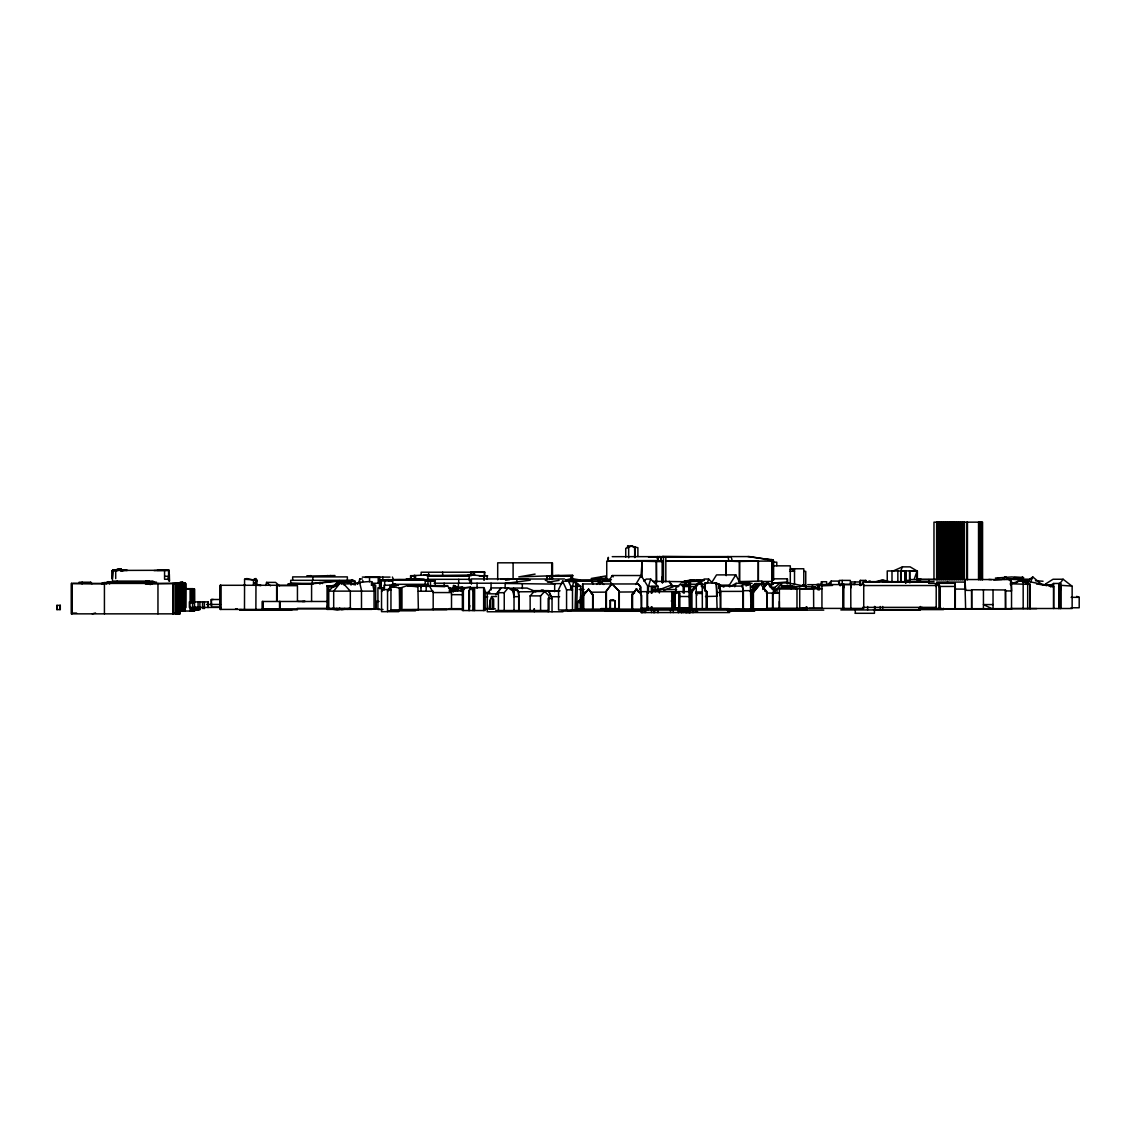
<?xml version="1.0" encoding="UTF-8"?>
<svg xmlns="http://www.w3.org/2000/svg" width="1136" height="1136" viewBox="0 0 1136 1136"><rect width="100%" height="100%" fill="white"/><g stroke="black" fill="none" stroke-linecap="round" stroke-linejoin="round"><path stroke-width="1.5" d="M327.026 585.991L334.367 586.645L332.933 586.517L333.018 585.452L336.185 585.58M1058.866 608.513L1058.866 584.926L1063.126 579.246L1072.143 586.275L1072.143 608.513L1010.628 608.513M169.25 578.224L169.292 574.149L169.548 581.007M484.177 576.563L484.149 579.942L484.177 576.08L469.182 574.646L469.182 580.638M398.466 585.537L397.543 585.026C392.346 584.486 398.594 586.843 395.129 583.833L393.951 583.833L393.951 585.253M850.765 587.979L850.836 584.571M843.707 587.908L843.778 584.486M164.848 576.279L168.341 576.279L168.227 579.261L164.564 579.261L164.564 570.4M704.647 590.89L704.987 583.009L716.376 583.009L717.114 596.23L705.47 596.514M771.841 561.07L771.884 559.977L747.914 556.555M688.785 592.154L689.225 582.669L690.347 582.669L690.787 608.853M770.535 561.056L770.591 559.863L749.519 556.583L612.247 556.668M690.106 587.411L690.347 582.669M819.226 589.669L819.482 584.557L819.482 589.669M742.262 587.127L742.39 584.699L750.314 584.699L751.095 608.853L750.896 605.332M470.829 572.203L470.645 575.867L470.829 572.175M720.025 595.747L719.131 584.202L716.291 584.202L717.114 608.853M673.96 591.629L673.662 607.788L689.41 607.788L689.126 591.629L673.96 591.629L674.23 596.428M716.291 584.259L716.376 583.009M758.337 561.113L758.323 580.936L758.337 561.113L739.437 561.44L739.437 580.936M641.286 609.137L640.889 587.028L638.219 583.961L582.64 583.961L582.157 597.167M640.974 576.818L642.096 561.468L636.657 560.559M483.936 576.335L484.035 579.942L484.177 576.08M638.219 583.961L640.406 586.886L640.15 590.152L640.136 588.263M463.36 591.146L463.63 587.61L462.38 591.146L462.38 610.543L485.171 610.543L485.171 591.146L484.234 588.008L483.652 591.146M572.189 578.394L572.43 575.441L555.035 575.441M179.346 613.852L179.346 583.407L149.696 583.819M608.271 558.273L608.03 561.369M773.147 561.283L773.247 560.091L771.514 559.494L764.485 559.423M645.702 609.237L645.418 612.56L645.418 609.237M719.131 584.202L720.338 586.716M181.192 610.671L181.192 583.719L180.013 583.506L180.212 582.115L179.871 583.677M1010.444 584.756L1010.912 579.53L909.851 579.573M112.407 578.622L113.032 572.146M146.217 582.072L146.047 583.819L146.047 581.107M81.991 583.478L82.133 582.072L82.275 583.478M181.76 583.45L181.902 582.115L181.859 610.671L181.902 583.45M427.448 575.881L428.4 575.895L428.627 573.723L428.854 575.938L468.543 575.427M964.634 582.64L964.961 579.53L965.643 590.337L971.663 590.422L971.663 609.194L971.607 589.74L1005.488 589.967L1005.545 609.194L1005.488 589.967M628.677 557.79L628.677 547.183L627.47 547.481L627.654 545.692L634.996 546.799L634.996 557.18M787.035 583.79L787.376 578.82L772.168 578.82M719.273 586.091L719.273 588.476L719.273 586.091L742.333 586.091L743.37 591.373L743.37 608.853M327.708 604.423L327.083 609.379L327.083 585.991M109.695 583.748L109.596 582.853L109.695 583.634M831.211 581.092L830.728 584.884L827.434 584.941L831.211 581.092L838.183 581.092L840.186 585.849M936.362 584.983L936.746 582.072L964.904 582.072L965.643 609.194M184.884 607.575L185.977 607.575L185.977 583.805L182.072 582.299M106.614 583.748C107.636 582.044 102.212 582.157 102.794 583.748L91.931 583.734L90.681 582.228L79.08 582.228M727.849 557.08L663.012 556.47L660.257 557.251L661.422 560.687M517.59 590.45L512.691 589.953L514.026 596.67L518.996 596.641L518.996 610.501M469.835 605.63L468.827 610.543L468.827 590.89L470.659 587.426L472.86 590.89M1052.263 585.068L1039.809 584.543M362.441 582.015L362.881 580.496M662.984 556.583L660.215 557.18M154.013 570.599L168.582 570.386L168.582 580.567M569.221 581.575L573.694 581.632L575.796 583.393L575.072 610.004M265.781 585.48L266.577 582.385L275.565 582.385L279.555 585.821M573.694 581.632L572.487 586.346L572.487 610.004M779.381 588.391L796.989 588.391L779.381 588.391L779.381 608.257L779.324 601.498M575.796 583.393L577.4 583.45L576.619 610.004M490.255 600.177L489.659 608.839L495.367 608.839M643.871 581.234L646.185 579.076L650.687 579.076L648.457 586.361L648.457 593.106M707.259 583.379L708.623 579.019L704.15 579.019L700.77 582.129M862.65 583.322L863.062 582.058L928.936 582.058M914.168 579.374L917.107 571.01L910.135 566.864L902.438 566.864L893.095 571.01M470.659 587.426L469.409 590.89L469.409 610.543M489.943 602.79L488.991 608.768L492.839 608.768M734.793 586.801L736.142 583.322L752.089 583.322M496.46 596.528L491.604 596.528L490.255 599.936L490.255 608.839M900.706 571.01L902.438 566.864M1028.463 582.172L1029.699 579.246L1032.78 576.946L1041.698 584.415M1030.707 581.746L1032.78 576.946M791.167 588.789L792.516 585.693L796.279 588.988M387.546 591.7L388.484 589.57L383.073 589.556L381.54 591.7M548.546 590.933L560.076 590.819M1049.408 586.375L1049.934 585.225L1042.379 585.068M675.537 604.963L674.23 607.788L674.23 594.625L677.397 592.353L674.23 594.625M562.576 581.178L566.566 589.769L572.487 589.896L568.426 581.178L562.576 581.178L558.571 589.541L558.571 610.004L823.785 610.131M1004.054 579.516L1005.474 576.705L1013.056 583.265M652.717 581.305L684.057 581.703L687.039 585.083M702.772 585.04L700.926 581.277L684.057 581.703M455.096 585.892L453.25 585.935L453.363 592.012M936.206 586.701L937.953 583.577L936.902 583.535L935.567 585.636M656.835 557.251L658.085 560.573L636.657 560.659L638.73 560.928M424.296 585.892L415.265 585.878L430.686 585.977L420.973 585.651L420.973 590.862M635.734 584.472L641.102 575.526L647.563 585.878L647.563 610.004M609.365 580.226L612.219 575.526L641.102 575.526M195.704 607.249L194.654 608.115L198.175 607.831M711.789 582.47L716.546 574.887L735.801 574.887L740.274 583.634M729.369 586.758L729.369 585.111L735.801 574.887M337.25 582.271C349.263 586.63 360.467 580.865 372.168 581.703L374.056 591.132L328.758 591.132L337.264 582.243L335.532 585.821A103.248 6.177 -49.6 0 0 336.313 585.949M358.735 582.285L359.487 580.34A8.108 5.68 -47.9 0 1 359.7 578.962L362.327 578.962M487.216 593.773L491.448 587.937L500.933 587.937L496.673 593.887L487.216 593.773L487.216 611.764L562.959 611.764M606.397 609.137L606.397 591.132L611.963 583.62L619.29 591.288L619.29 609.137M606.099 609.137L606.099 591.203L611.963 583.62M641.655 612.56L641.684 595.434L636.657 588.888L631.843 594.568L631.843 609.137M632.567 609.137L632.567 594.384L636.657 588.888M762.767 589.456L768.021 582.456L773.375 589.371L773.375 594.355M253.513 580.326L254.762 578.693L256.054 580.326L253.442 580.326L254.734 578.693L255.983 580.326L255.884 609.421M768.021 582.456L766.956 582.456L763.704 586.716L766.956 583.975M688.132 608.853L767.07 608.853L767.07 592.112L760.339 583.847L752.813 592.509L752.813 608.853M350.314 608.924L350.314 591.132L341.411 581.391L333.686 591.132L333.686 608.924M753.409 608.853L753.409 592.509L760.339 583.847M753.85 591.203L753.409 592.509M593.162 609.137L593.162 594.909L588.746 589.201L583.265 595.349L585.778 592.254L583.265 592.268L582.64 583.961M775.107 591.316L779.665 585.693L792.516 585.693M504.242 610.501L504.242 592.665L508.175 587.837L514.026 591.728L514.026 610.501M583.265 595.349L588.746 589.201M691.952 608.853L691.952 591.998L699.464 582.91L706.947 591.7L706.947 608.853M148.944 581.973L150.989 582.214L149.427 581.802M751.762 587.142L754.801 583.577L766.417 583.577M394.504 586.545L390.983 586.545L387.546 590.109L387.546 611.651M148.376 582.086L149.81 582.2C144.258 582.882 152.465 580.212 153.502 582.271M530.143 610.501L530.143 595.903L534.133 591.473L544.726 591.473L548.986 595.846L548.986 610.501L495.807 610.501M540.58 610.501L540.58 595.903L544.726 591.473M1026.362 580.113L1024.459 582.143L1028.236 582.143L1026.362 580.113L1019.446 580.113L1015.414 583.123M106.798 583.421L108.531 581.646L113.217 583.009M512.35 589.556L513.614 588.221L507.934 588.221M599.552 584.401L601.569 582.285L603.827 584.529M341.411 581.391L336.639 585.58M596.727 584.415L598.771 582.285L601.569 582.285M120.572 570.726L123.81 570.428M504.242 592.665L498.406 592.751L495.807 594.81L501.246 587.837L508.175 587.837M357.599 584.089L359.913 581.746M327.651 575.526L326.983 576.193L330.945 575.526M654.194 556.896L651.908 557.094M549.568 579.601L549.952 575.824L518.783 576.903L535.084 574.106M581.121 599.297L576.747 602.691L576.747 609.137L642.507 609.137M759.075 583.975L757.471 583.961L750.058 591.203L751.634 591.203L759.402 584.287M106.5 583.563L108.531 581.646M546.53 576.449L549.568 576.193M770.975 587.298L775.107 587.34L779.736 583.109L784.039 587.213M774.184 583.109L769.597 586.673L769.952 584.06L773.389 584.06M576.747 602.691L580.553 599.325M1002.847 578.48L1005.474 576.705M658.056 590.635L659.377 589.527L676.602 589.527M705.598 584.245L680.237 584.245L675.821 587.88L675.821 592.907M388.853 579.587L380.858 579.956L380.858 588.704M746.054 585.949L750.413 583.563M751.762 586.162L756.448 583.563M634.655 592.807L631.843 594.568L632.567 594.384M1053.64 583.464L1053.612 608.513L1053.612 586.645L1050.544 586.63L1050.544 585.31L1053.64 583.464L1060.697 583.464L1060.697 608.513L1060.697 585.367L1058.993 585.225M390.954 609.847L418.375 609.847L417.892 586.63L407.341 585.565L399.545 588.306L399.545 609.847M945.592 583.322L947.523 582.172L949.611 583.322M120.672 570.698L127.601 570.4M183.734 603.543L181.575 608.697L178.111 608.768M311.037 575.597L306.72 576.122L334.992 575.54M729.979 586.616L736.142 583.322M399.545 588.306L399.886 609.847M598.516 579.715L597.721 579.715M598.842 579.701L597.721 579.857L605.36 578.522M255.983 585.352L256.665 585.04L254.791 582.697M656.083 557.251L657.687 556.512M657.318 557.251L659.789 556.512L661.422 558.926M781.582 586.659L799.19 586.659L803.819 585.04L806.347 586.957M803.819 585.04L799.19 586.517M346.991 581.107L352.217 579.687L355.099 581.249L355.099 585.097M632.425 545.692L625.737 548.404L625.737 557.066M459.995 590.464L462.963 589.3M663.935 590.294L675.537 585.778L678.788 586.474L669.473 585.778L656.622 590.791L658.056 590.791M611.736 583.62L619.29 591.288M906.5 580.34L909.851 580.382M916.965 579.317L921.282 579.388L918.541 580.027M739.593 583.393L745.159 582.001L749.788 583.194M390.954 610.813L390.954 586.219L392.8 585.565M565.799 579.985L580.382 580.056L571.749 578.508L565.799 579.985L565.799 581.263M740.97 583.393L743.342 582.569M426.185 586.645L429.209 585.622L447.541 585.622L451.517 592.566L451.517 609.208M447.541 585.622L444.517 586.645L420.561 585.935M1020.852 580.766L1010.444 583.79L1030.21 584.373L1030.21 608.598M610.188 609.137L610.188 600.461L613.057 599.638M244.481 609.421L244.581 579.261L246.867 578.565L253.442 579.985M312.286 580.311L312.286 584.117L290.702 583.364L312.286 583.364L339.607 580.638L351.209 583.237L351.209 584.117M874.18 582.228L881.749 580.084L889.516 582.243M875.586 582.299L883.425 580.084L891.533 582.342M435.4 586.204L434.818 580.169L425.262 581.064L425.262 584.316M842.784 584.628L843.835 584.33L843.778 608.427M434.818 580.169L425.262 581.064M567.389 579.701L566.395 579.985L611.438 579.715M843.778 584.33L839.362 584.571L839.362 580.397L850.324 580.397L850.339 584.571L842.23 584.628L842.23 580.397M995.406 578.068L1011.707 576.96L1023.721 577.77L1022.272 577.003L1022.911 577.514L1014.093 577.514M997.55 578.167L998.572 577.897M92.257 613.852L95.523 612.971M147.382 582.186L152.948 581.092L153.843 582.214M146.984 582.186L149.796 581.589M660.257 561.127L662.657 560.73L662.657 582.456M684.241 581.419L694.195 580.027M291.412 583.095L288.203 584.117M422.535 579.829L423.572 579.601L420.434 579.587M741.907 582.569L743.725 582.001M112.407 570.513L118.116 569.321L122.347 570.769L121.055 568.98L112.109 570.684L112.109 578.622M684.241 581.305L691 579.9M681.344 582.243L692.946 579.9L704.419 580.354M151.301 582.072L152.394 582.115M121.055 568.98L112.109 570.684M464.439 589.101L462.508 587.198L457.723 587.994M327.736 609.379L327.736 586.034L333.615 586.531L327.083 586.233L330.448 585.693M606.596 578.338L591.203 578.48L606.283 575.895L605.857 578.48M349.547 608.371L341.695 609.776L339.494 608.058M883.425 581.959L887.77 581.348L882.984 582.2M686.101 582.299L699.307 579.971L703.61 580.723M414.129 578.792L414.754 575.441C417.281 579.857 408.676 580.808 411.459 575.881L413.859 575.711L410.565 575.654L410.565 579.048L405.964 579.317L414.754 578.749M691.071 592.14L691.952 591.998M690.787 592.197L689.879 592.353L698.072 582.91L699.464 582.91M567.787 611.097L571.138 610.529M1007.135 579.104L1023.522 579.956M428.641 580.169L430.473 581.334L435.4 580.539M101.956 583.634L105.605 583.08L101.53 583.464M547.509 582.157L559.082 580.425M677.127 592.353L679.64 593.574L679.64 607.788M114.125 582.072L112.933 582.186M113.43 582.214L114.509 582.072M505.151 588.121L505.151 583.45L530.214 580.212M106.443 583.208L102.268 583.606M291.611 583.648L288.203 583.805L311.576 583.805L341.34 580.894L341.34 584.117M480.372 575.81L484.461 576.563M148.063 581.916L149.64 582.243M194.114 608.697C201.058 607.604 201.058 610.927 194.114 609.72M610.188 600.461L615.116 600.859L615.116 609.137M853.846 584.444L854.712 584.373L854.712 581.959M105.989 583.308L102.339 583.592L106.372 583.308M772.267 583.137L787.035 581.973M424.055 574.958L428.4 574.887L428.4 575.895M175.327 583.577L178.309 583.393L178.309 613.852L178.508 583.407L178.664 613.852M174.83 583.606L175.853 583.577M555.575 575.725L559.182 575.498M410.565 579.048L411.459 578.991M213.256 599.481L211.296 599.581L211.296 605.687M101.53 583.577L105.989 583.393M414.129 575.554L428.4 574.887M993.716 579.971L1002.122 579.488M468.359 575.427L469.012 574.66M1043.047 581.234L1035.45 580.752M302.46 601.526L305.186 601.398L297.859 601.398M382.136 579.914L399.332 579.545A147.552 21.953 5.9 0 0 409.784 579.573M603.003 579.928L610.344 579.701L605.034 578.522M571.578 579.9L578.465 579.701M647.974 586.361L658.056 586.346L658.056 591.416M178.111 607.746L181.575 607.675L183.734 602.534L184.785 608.243M332.678 609.251L341.453 609.279L337.335 609.961L332.678 609.251L332.678 608.229M530.143 595.875L540.58 595.903M409.698 579.545L413.021 579.573M683.233 592.907L683.233 585.168L689.382 585.097L690.319 586.559L690.319 591.501M717.114 592.509L720.224 592.467L720.224 608.853M719.301 585.196L729.369 585.111M839.362 584.571L842.23 584.557M581.291 602.591L577.727 602.62L577.727 609.137M456.061 589.797L455.096 589.797M534.133 591.473L536.093 591.686L527.019 588.065L513.543 588.065L518.712 591.799L533.92 591.7M606.099 592.126L590.592 592.225L591.97 594.327M633.789 591.941L619.134 592.041M641.286 591.899L638.389 591.913L636.061 588.888M579.09 589.499L584.103 589.47M449.047 590.99L452.98 590.961L449.686 587.511M181.235 583.79L180.596 583.45M353.75 584.614L351.052 583.634L355.099 583.62M741.907 582.399L743.342 582.385M656.665 589.456L661.677 589.442M244.581 579.261L252.916 579.871M180.397 583.776L181.064 582.115L182.001 583.677L181.348 610.671M955.305 586.432L954.907 583.322L939.089 583.322L939.614 586.46L955.305 586.432L955.305 609.194M719.471 586.772L720.835 591.416L743.37 591.373M689.225 582.669L689.651 591.984L690.787 591.984M193.347 608.74L198.246 608.74M193.347 609.762L199.879 609.748M648.415 556.896L731.229 556.796M770.989 559.977L773.162 559.977L773.602 561.113L773.602 580.184M660.215 560.687L662.657 560.73M661.422 560.886L608.058 560.928L608.314 557.322L608.456 558.571M758.365 560.786L732.152 560.786L731.541 558.103M642.096 561.113L606.738 561.113L606.738 580.013M665.668 561.056L772.267 561.113L772.267 583.464M665.824 561.269L726.103 561.085L726.188 575.696L726.089 561.014L739.564 561.553L739.564 581.007M638.73 561.113L661.578 561.624M773.162 562.178L776.783 562.178L776.783 565.7M551.713 563.058L552.508 563.058L552.508 578.962M772.821 565.842L790.287 565.842L790.287 584.728M790.954 568.767L803.777 568.767L803.777 586.559M790.102 569.335L793.354 569.335L793.354 571.28M157.222 570.4L169.193 570.386M112.45 580.482L112.45 570.428L169.25 570.286L169.25 581.32M904.781 571.01L887.244 570.939L887.244 581.49M910.064 571.01L917.107 571.01M789.619 571.28L794.518 571.28M803.777 571.365L805.751 571.365L805.751 586.559M471.241 572.104L484.745 572.104L484.745 575.867M484.745 572.203L421.158 572.217L421.158 574.646M427.874 575.398L469.182 575.398M550.676 575.498L555.845 575.725M572.956 575.427L558.472 575.838M427.065 575.867L468.898 575.867M479.165 575.867L487.699 575.867M551.528 576.25L571.451 576.25M362.327 577.102L390.017 577.102M365.196 577.4L377.351 577.415M527.786 578.934L471.397 578.934L471.397 584.174M427.363 579.317L470.119 579.317L470.119 582.768M917.164 579.374L937.64 579.374M1063.126 579.246L1053.044 579.246L1045.39 584.074L1045.858 584.699M393.482 579.63L427.022 579.63M253.513 579.857C255.927 579.956 255.614 576.066 256.921 580.993L256.424 580.07L253.513 579.857L253.442 585.352M352.217 579.687L351.052 581.249L351.052 585.097M257.02 585.267L256.85 580.113L256.054 580.113L256.054 585.31L254.791 582.825M380.858 580.042L379.509 580.042L379.509 588.704M866.044 580.411L860.094 580.411L860.094 585.409M113.415 581.107L149.767 581.107L149.767 582.299M381.171 580.95L392.786 580.95L392.786 585.977M150.293 582.129L148.078 581.334L150.96 582.413M355.099 581.249L348.34 581.149M763.449 584.685L761.858 581.533L771.23 581.433L773.076 583.251M869.551 581.646L879.165 581.646M886.506 581.646L934.019 581.646M865.476 581.959L879.363 581.859M887.372 581.859L891.888 581.859M106.656 582.086L146.359 582.2M148.986 582.172L156.541 582.172M434.094 583.208L514.935 583.208M772.707 583.18L779.736 583.109M185.409 583.435L71.341 583.407L71.341 613.852L180.198 613.852L180.198 608.782M358.195 583.265L359.7 583.265M371.287 583.265L380.205 583.265M714.374 583.279L717.015 583.279L723.845 587.113M73.073 583.535L91.931 583.748L90.681 582.228M145.039 583.577L152.536 583.606M173.978 583.506L184.217 583.492L184.046 610.671M351.067 583.634L357.599 583.634M545.28 580.212L553.502 583.634L561.908 583.634M928.879 583.336L934.914 583.336L936.206 585.523L936.206 609.194M1060.683 583.478L1058.993 583.478L1058.993 608.513L1060.683 585.324L1071.944 586.062M312.712 583.237L312.712 584.117L290.702 584.117L290.702 580.311L349.064 580.311L349.064 582.896L339.607 580.638M505.151 583.45L554.666 584.117L554.666 591.671M780.276 584.06C783.584 579.53 817.693 590.493 802.712 585.04M1036.543 584.074L1039.809 584.074M392.076 584.316L427.974 584.316M850.736 584.373L854.712 584.373M1020.1 580.766L1030.21 584.373M816.33 584.543L842.784 584.557L842.784 608.427M371.273 584.884L374.667 584.884M807.71 584.685L822.208 584.685L817.451 584.543M291.043 585.267L220.086 585.296L220.086 609.421L278.505 609.421M371.472 585.21L375.661 585.21L375.661 608.924L262.203 608.797L262.217 601.484L327.935 601.484M243.445 585.395L245.277 585.395M276.644 585.665L297.447 585.665L297.447 601.171M936.206 585.523L863.729 585.551L863.062 582.058M333.899 586.531L327.736 586.034M570.826 586.346L580.666 586.346L580.581 609.137M417.892 586.63L407.526 586.034M683.233 585.168L684.241 586.559L696.226 586.531M701.352 586.517L704.774 586.517M939.089 586.701L940.012 586.701L940.012 609.194M799.19 586.659L800.951 586.659M462.508 587.198L455.437 587.482M750.584 587.198L755.667 587.198M812.41 587.241L815.605 587.241M454.982 587.326L457.723 587.482L457.723 590.535L458.319 587.994M384.692 587.823L377.919 587.823L377.919 609.478L383.002 609.464M185.921 588.675L192.907 588.675L192.907 602.577M449.955 588.519L453.491 588.519M184.955 588.874L194.455 588.831L194.455 602.577M821.939 588.803L777.038 588.718L777.038 593.049M185.225 589.03L191.629 589.03M191.927 589.03L192.098 602.577M192.609 589.03L192.325 602.577M192.907 589.03L193.177 602.577M193.589 589.03L193.404 602.577M194.455 589.03L194.568 611.04L179.247 611.04M541.29 590.081L543.292 590.081M387.546 590.109L390.954 590.109M652.263 590.294L659.462 590.294M534.374 590.649L548.546 590.649L552.039 598.544L552.039 611.764M449.586 590.834L463.147 590.848L460.989 590.834M418.375 591.231L433.185 591.231L433.185 609.705M532.046 591.189L559.168 591.189M764.869 591.203L766.502 591.203L766.502 592.509M513.046 591.728L514.026 591.728M640.15 591.657L672.455 591.657L672.455 608.2M696.24 591.984L702.261 591.984L702.332 593.475L696.396 593.432L696.24 591.984L696.879 595.349M484.547 592.452L489.786 592.452M451.517 592.566L433.185 592.566L429.209 585.622M766.36 593.049L779.381 593.049M484.461 596.883L487.841 596.869M559.622 596.727L551.287 596.727L548.589 590.819M582.74 609.137L582.74 596.883L580.439 596.883L580.439 609.137M1071.12 597.323L1079.2 597.323L1079.2 607.774L1071.12 607.774M220.313 599.51L211.282 599.51L211.637 605.687M671.22 601.001L674.699 601.001M375.718 601.469L379.069 601.469M206.582 604.451L220.668 604.451M993.105 604.579L983.435 604.579L993.034 609.194L993.034 589.882M177.969 607.277L179.346 607.291M183.549 607.291L182.896 610.671M185.253 607.291L184.202 604.934M211.282 607.235L220.313 607.235M862.636 607.362L936.206 607.362M220.668 607.405L189.371 607.476L189.371 601.895L208.271 601.895L208.271 607.476M919.833 607.476L922.347 607.476M675.821 607.987L689.382 607.987M801.86 608.072L807.242 608.072M640.974 608.2L681.657 608.2M766.36 608.257L821.939 608.257M204.48 608.427L202.563 608.427L202.563 601.895M297.234 608.356L351.209 608.356M809.116 608.385L863.729 608.427L863.729 584.571L843.267 584.344M919.024 608.427L941.772 608.427M372.168 608.782L379.069 608.782M449.047 608.669L459.995 608.669M483.638 608.626L487.983 608.626M601.058 608.584L618.623 608.584M652.263 608.655L728.559 608.655M736.043 608.768L739.366 608.768M919.01 608.754L1036.714 608.626M184.004 608.797L185.054 608.797M235.55 608.939L237.296 608.939M458.674 609.01L463.303 609.01M484.461 608.967L488.068 608.967L484.66 609.066M926.167 608.868L985.381 608.868M200.007 609.194L198.076 609.194L198.076 601.895M339.423 609.095L341.695 609.095M368.575 609.18L370.805 609.18M432.134 609.208L463.147 609.166M932.344 609.194L1011.537 609.194L1011.537 583.776M326.955 609.379L372.012 609.379M403.138 609.492L462.877 609.478M750.143 609.308L779.452 609.308M182.3 609.578L183.365 609.578M239.724 609.62L241.641 609.62M412.354 609.705L446.902 609.634M755.298 609.549L806.347 609.549M873.513 609.606L943.505 609.606L943.462 608.285M276.644 609.791L297.447 609.791M840.839 609.947L920.359 609.947L920.359 606.496M239.696 610.202L291.739 610.202M181.306 610.387L182.513 610.43M727.452 610.373L730.462 610.373M179.445 610.671L185.409 610.671M179.687 610.714L181.675 610.714L181.675 583.464M387.546 610.813L415.52 610.813M562.15 611.097L616.351 611.097M604.679 611.267L641.698 611.267M727.92 611.211L754.659 611.211M695.104 611.58L697.603 611.58M728.304 611.438L731.087 611.438M398.779 611.651L381.54 611.651L381.54 587.823M678.604 612.006L690.688 612.006M177.273 612.787L178.309 612.787M173.978 612.872L177.472 612.872M73.073 613.085L76.581 613.085M855.266 613.298L874.45 613.298L874.45 609.223M732.152 561.099L665.696 560.957L728.872 561.127L727.977 556.47M106.614 583.364L109.525 583.364M1050.544 586.63L1049.934 585.225M453.576 585.338L455.664 586.006L455.664 591.316M448.606 588.405L453.761 588.42M742.39 584.699L742.958 590.663L751.095 590.677M552.692 591.174L553.97 591.189M508.317 578.678L501.019 579.09L564.535 578.962M411.459 575.881L414.754 575.441M991.515 579.616L988.774 579.488M804.473 586.545L815.25 587L818.09 588.519M327.083 586.233L331.953 586.432M451.517 594.653L462.991 594.71M679.456 596.471L689.41 596.542M1029.699 579.246L1007.547 578.863M832.546 585.423L821.981 585.849M955.206 589.059L965.643 589.158M392.332 585.139L394.575 585.168M790.713 569.292L793.354 569.335L790.968 568.469M644.211 580.027L645.404 580.042M1005.545 590.89L1011.537 590.976L1010.912 579.53M634.541 557.165L634.996 546.799M656.622 586.332L658.056 586.346L650.687 579.076M147.098 582.953L146.714 582.314L150.364 584.486L147.098 583.407M704.987 583.009L705.271 590.876L706.947 591.7M327.736 586.204L333.615 586.872M112.45 570.513L117.761 570.655M197.366 608.726L197.394 609.734M115.971 570.542L112.833 570.428L118.172 569.321L126.962 570.4M552.039 598.544L548.177 598.388L548.177 611.764M588.249 589.201L593.162 594.909M483.808 576.122L483.808 579.545M149.512 583.549L145.891 583.336M457.723 587.482L455.777 587.355L455.777 589.896L457.723 590.535M149.114 583.577L145.039 583.421M420.973 585.651L425.602 585.977M147.51 583.379L149.952 583.549M390.983 586.545L393.681 586.744M468.359 574.688L475.231 575.327M256.665 585.04L261.11 585.48L256.665 585.267M148.532 581.973L150.137 582.186L149.427 581.589M1053.64 586.645L1027.853 581.348L1022.57 581.746L1028.236 582.143M390.954 586.219L399.886 588.136M148.404 583.322L146.714 582.938L150.364 584.486M631.957 546.402L637.892 547.722L637.892 556.498M329.98 586.247L332.465 586.801M344.364 608.513L347.744 609.379M745.244 582.399L748.283 583.194M471.241 575.625L471.241 572.217L474.621 573.126M471.241 572.217L474.394 573.126M456.26 589.854L458.319 590.535M146.445 582.314L146.984 581.263M146.388 581.064L149.285 582.129L148.134 581.334M1076.687 596.372L1079.2 597.323M553.502 583.634L554.666 584.117M322.553 583.563L319.926 582.441L319.926 584.117M197.011 607.22L197.508 608.115L200.39 607.121M395.143 585.026L396.379 585.693M738.542 581.604L761.858 581.05L763.704 584.941M679.64 593.574L678.93 593.177L678.93 607.788M612.844 599.638L615.116 600.859M634.541 546.785L634.854 557.634M154.539 582.129L153.417 582.086A16.259 9.585 -1.3 0 1 152.749 582.186M769.896 586.19L774.695 589.811L774.695 593.361M680.237 584.245L683.233 586.531M582.74 596.883L581.504 595.946L582.441 596.883M266.577 582.385L270.553 585.821M570.457 588.121L572.487 589.896M577.4 583.45L580.666 586.346M766.502 591.203L762.923 587.724L765.778 591.203M761.858 581.533L764.656 584.316M491.604 596.528L493.677 599.425L493.677 608.797M708.623 579.019L712.315 582.782M393.951 583.833L395.186 585.21L395.129 583.833M669.175 581.703L673.364 586.389M341.169 581.391L344.08 584.997M766.956 582.456L772.381 589.357M184.898 582.782L184.884 610.671M82.005 582.782L82.005 583.805M120.885 568.98L121.921 570.4M937.953 583.577L940.012 586.701M612.219 575.526L613.113 576.946M312.286 583.364L312.712 584.117M593.262 584.117L591.842 581.419L610.245 581.419L611.793 584.387M669.289 581.305L671.987 586.645M593.262 584.33L591.728 581.234L575.143 581.234L576.974 585.068M684.142 581.277L684.738 582.47M936.902 583.535L937.399 584.586M771.884 559.977L771.813 581.746M392.403 577.017L393.61 580.198M359.7 582.839L361.475 590.251L361.504 608.924M770.591 559.863L770.946 560.943M860.889 585.409L860.094 581.959L850.736 581.959L850.836 608.427M1045.915 584.401L1046.242 585.821M420.618 585.906L420.973 587.525M663.012 556.47L663.183 557.251M359.871 579.786L359.7 578.962M518.996 596.641L517.689 589.953M513.671 594.881L514.026 596.812M657.29 609.237L657.772 612.56L657.772 609.18M874.479 606.51L874.848 609.947L874.848 606.51M787.376 578.82L787.901 583.79M662.061 576.989L662.416 582.285M662.089 577.798L662.43 582.811M870.375 582.285L870.034 580.965L868.472 581.348L868.543 582.285M333.018 585.452L333.033 586.531M1029.926 584.373L1029.926 608.598M1027.682 584.287L1027.682 608.598M1023.167 583.975L1023.181 608.598M983.435 589.797L983.435 609.194M982.569 579.8L982.569 522.148L933.977 522.148L933.977 579.658M982.001 522.148L982.001 579.687M980.822 522.148L980.822 579.687M980.269 522.148L980.269 579.658M979.09 522.148L979.09 579.658M978.536 522.148L978.536 579.644M967.46 522.148L967.46 579.658M967.091 522.148L967.02 579.658M964.45 522.148L964.45 579.658M963.115 522.148L963.115 579.658M962.334 522.148L962.334 579.658M960.957 522.148L960.957 579.658M960.176 522.148L960.176 579.658M958.827 522.148L958.827 579.658M958.031 522.148L958.031 579.658M956.682 522.148L956.682 579.658M955.887 522.148L955.887 579.658M954.907 583.322L954.907 609.194M954.538 522.148L954.538 579.658M953.743 522.148L953.743 579.658M952.408 522.148L952.408 579.658M951.599 522.148L951.599 579.658M950.278 522.148L950.278 579.658M949.469 522.148L949.469 579.658M948.134 522.148L948.134 579.658M947.325 522.148L947.325 579.658M946.004 522.148L946.004 579.658M945.195 522.148L945.195 579.658M943.86 522.148L943.86 579.658M943.05 522.148L943.05 579.658M941.716 522.148L941.716 579.658M940.906 522.148L940.906 579.658M939.586 522.148L939.586 579.658M939.614 586.46L939.614 609.194M939.089 583.322L939.089 609.194M938.762 522.148L938.762 579.658M937.441 522.148L937.441 579.658M936.632 522.148L936.632 579.658M928.794 579.573L928.794 582.91M917.377 579.672L917.377 570.854L900.706 570.925L900.706 581.547M917.107 570.854L917.164 580.34M909.808 570.84L909.851 582.91M909.553 570.84L909.538 579.672M905.875 570.84L905.875 583.066M905.605 570.84L905.605 583.066M905.264 570.854L905.264 581.433M905.037 570.925L905.037 581.376M904.781 570.854L904.781 581.547M900.976 570.925L900.976 581.376M897.852 570.939L897.852 581.547M892.001 570.939L892.001 581.49M882.672 606.496L882.672 609.947M880.286 606.496L880.272 609.947M867.634 606.51L867.634 609.947M865.66 580.411L865.66 581.959M860.477 580.411L860.477 585.551M855.266 609.223L855.309 613.298M826.625 585.21L826.625 581.731L821.271 581.731L821.271 584.685M821.939 584.557L821.939 608.427M821.726 581.731L821.726 585.21M818.602 584.515L818.602 589.641M818.303 584.515L818.303 589.669M817.608 584.515L817.608 589.641M813.674 608.257L813.575 588.661L799.304 588.718M812.467 584.685L812.467 587.979M806.787 606.752L806.787 610.131M806.205 606.752L806.205 610.131M799.716 588.661L799.716 608.257M796.989 588.391L796.989 608.257M794.518 568.767L794.518 584.827M775.107 587.34L775.107 592.467M773.162 559.977L773.147 580.184M772.849 593.049L772.849 608.257M772.551 593.049L772.551 608.257M766.772 593.049L766.772 608.257M751.634 591.203L751.634 608.853M742.958 590.663L742.958 608.853M729.454 609.223L729.454 612.56L641.031 612.56L641.031 609.237M720.835 591.416L720.835 608.853M706.748 591.7L706.748 608.853M706.138 590.677L706.138 608.853M702.261 586.176L702.332 608.853M696.24 586.815L696.396 608.853M693.386 609.223L693.386 612.56M692.378 609.223L692.378 612.56M690.305 609.194L690.305 612.56M690.063 609.194L690.063 612.56M689.651 591.984L689.651 608.853M689.779 609.194L689.779 612.56M689.552 609.194L689.552 612.56M689.027 609.194L689.027 612.56M688.799 609.194L688.799 612.56M687.919 609.194L687.919 612.56M687.678 609.194L687.678 612.56M686.471 609.194L686.471 612.56M686.243 609.194L686.243 612.56M685.945 609.194L685.945 612.56M685.704 609.194L685.704 612.56M684.241 586.559L684.241 593.148M683.659 609.223L683.659 612.56M681.969 609.223L681.969 612.56M681.728 609.223L681.728 612.56M681.359 609.194L681.486 612.56M679.456 593.603L679.456 607.788M678.646 609.166L678.646 612.56M678.22 609.166L678.22 612.56M675.182 594.1L675.182 607.788M674.443 594.625L674.443 607.788M673.265 609.308L673.265 612.56M672.1 591.657L672.1 608.2M670.51 609.308L670.51 612.56M665.824 581.845L665.824 557.251L660.967 557.251L660.967 561.127M663.481 557.251L663.481 582.413M662.245 560.73L662.245 582.754M659.377 589.527L659.377 593.006M658.17 557.251L658.085 560.659M658.198 609.166L658.198 612.56M656.537 582.811L656.395 561.468L656.395 582.725M655.557 591.586L655.642 586.559L651.354 586.559L651.354 593.262M655.046 586.559L655.046 591.586M654.691 609.18L654.705 612.56M654.052 609.194L654.052 612.56M653.725 609.194L653.725 612.56M652.959 586.559L652.959 591.586M651.879 586.559L651.879 593.262M651.879 606.652L651.879 610.004M651.539 609.237L651.539 612.56M651.354 606.652L651.354 610.004M648.457 606.624L648.457 610.004M647.179 591.657L647.179 608.2M644.14 609.237L644.14 612.56M642.323 609.237L642.323 612.56M642.096 561.468L642.096 577.415M641.996 609.237L641.996 612.56M619.134 591.345L619.134 609.137M614.931 600.873L614.931 609.137M610.43 600.447L610.43 609.137M601.342 576.818L601.342 578.48M592.651 594.881L592.651 609.137M583.719 595.378L583.719 609.137M583.265 592.268L583.265 609.137M581.604 596.883L581.604 609.137M572.459 575.427L572.459 579.232M570.84 576.25L570.84 579.772M566.566 589.769L566.566 610.004M566.083 579.985L566.083 581.263M551.713 578.962L551.713 562.817L497.696 562.817L497.696 579.814M522.333 584.131L522.333 588.633M518.712 591.799L518.712 610.501M516.866 578.934L516.866 582.427M513.103 562.817L513.103 578.21M498.406 592.751L498.406 610.501M492.229 597.99L492.229 608.797M491.064 583.208L491.064 589.982M487.159 575.867L487.159 579.388M484.277 572.203L484.277 575.867M483.652 610.543L483.652 587.596L463.36 587.61L463.36 610.543M477.063 583.208L477.063 588.221M474.621 587.596L474.621 610.543M473.911 587.61L473.911 610.543M472.86 587.61L472.86 610.543M458.717 579.317L458.717 582.768M458.39 583.208L458.39 588.292M453.846 586.006L453.846 591.316M444.148 583.208L444.148 586.474M442.657 572.175L442.657 575.867M432.788 581.334L432.788 579.985L388.853 579.985L388.853 580.95M430.473 581.334L430.473 586.602M427.874 574.887L428.031 586.602M426.185 585.665L426.185 591.089M415.549 575.611L415.549 579.09M401.959 587.61L401.959 609.847M401.051 588.022L401.051 609.847M399.73 588.363L399.73 609.847M397.543 585.026L384.011 585.253L384.011 590.081M391.267 579.985L391.267 580.95M390.017 585.253L390.017 588.476M384.692 580.95L384.692 586.105M382.832 577.102L382.832 579.871M381.171 579.729L381.171 588.476M379.736 577.102L379.736 583.265M378.217 577.102L378.217 583.265M376.101 601.469L376.101 608.782M374.056 585.21L374.056 608.924M369.541 577.102L369.541 581.731M347.36 580.382L347.36 576.889L292.676 576.889L292.676 580.382M336.796 608.342L336.796 609.365M328.758 586.048L328.758 609.379M312.84 576.889L312.84 580.382M311.591 583.805L311.591 601.427M280.01 601.484L280.01 608.797M279.825 601.484L279.825 608.797M279.541 601.484L279.541 608.797M277.156 585.665L277.156 601.171M276.644 585.31L276.644 601.171M262.899 601.484L262.899 608.797M262.657 601.484L262.657 608.797M220.895 585.296L220.895 609.421M220.441 585.296L220.441 609.421M219.859 599.51L219.859 605.687M207.76 601.895L207.76 607.476M204.395 601.895L204.395 608.427M199.908 601.895L199.908 609.194M197.962 607.135L197.962 608.158M194.455 607.646L194.455 611.04M194.157 588.831L194.157 602.577M194.157 607.646L194.157 611.04M193.887 588.86L193.887 602.577M193.887 607.646L193.887 611.04M193.589 588.86L193.589 602.577M193.589 607.646L193.589 611.04M193.404 607.646L193.404 611.04M193.177 607.646L193.177 611.04M192.893 607.59L192.907 611.04M192.623 588.675L192.609 611.04M192.325 607.646L192.325 611.04M192.098 607.646L192.098 611.04M191.927 588.874L191.927 602.577M191.927 607.646L191.927 611.04M191.629 588.874L191.629 602.577M191.629 607.646L191.629 611.04M191.359 588.917L191.359 602.577M191.359 607.646L191.359 611.04M191.061 588.917L191.061 602.577M191.061 607.646L191.061 611.04M190.777 588.846L190.777 602.577M190.777 607.646L190.777 611.04M190.493 588.846L190.493 602.577M190.493 607.646L190.493 611.04M190.365 589.03L190.365 602.577M190.365 607.646L190.365 611.04M189.868 601.895L189.868 607.476M185.409 582.882L185.253 610.671M185.054 583.435L185.211 610.671M184.742 583.435L184.557 610.671M184.401 583.45L184.359 610.671M184.004 583.45L183.876 610.671M183.72 583.45L183.705 610.671M183.507 583.478L183.365 610.671M182.91 582.299L182.868 602.62M182.626 582.299L182.669 603.869M182.853 607.263L182.669 610.671M182.513 583.464L182.513 603.869M182.513 607.064L182.513 610.671M180.198 583.407L180.198 605.602M179.658 583.407L179.687 605.602M179.687 608.782L179.658 613.852M179.303 583.407L179.161 613.852M178.111 583.407L177.969 613.852M177.472 583.407L177.259 613.852M176.975 583.407L177.145 613.852M176.762 583.407L176.804 613.852M176.62 583.407L176.62 613.852M176.321 583.407L176.265 613.852M176.123 583.407L176.123 613.852M175.782 583.407L175.782 613.852M175.569 583.407L175.597 613.852M175.242 583.407L175.256 613.852M173.297 583.407L173.325 613.852M172.771 583.407L172.771 613.852M157.961 583.407L157.961 613.852M149.427 581.107L149.427 582.299M117.136 581.107L117.136 582.243M115.702 569.974L115.702 578.622M104.427 583.407L104.427 613.852M71.895 583.407L71.895 613.852M71.639 583.407L71.639 613.852M60.052 605.374L60.052 609.592M57.056 605.374L57.056 609.592M400.241 579.885A148.291 23.6 6.3 0 1 389.094 579.687M411.005 579.942A147.907 23.43 6.3 0 1 400.426 579.956M414.881 579.005A147.694 23.004 -6.3 0 1 424.438 579.317M419.851 579.417A149.171 22.592 6 0 1 409.968 579.616M459.455 588.704A349.76 7.37 -10.3 0 1 470.432 587.028M505.52 580.198A350.413 8.321 -10.8 0 1 509.709 579.644M151.358 582.157A16.358 10.039 0.9 0 1 150.705 582.271M534.303 608.754L534.303 611.764L534.332 608.754M692.832 580.311L689.424 580.993L692.832 580.269M425.943 585.892L425.205 585.892L425.915 585.906M60.293 605.374L56.8 605.374L56.8 609.592L60.293 609.592L60.293 605.374M547.126 575.881L547.027 579.403L547.126 575.767"/></g></svg>
